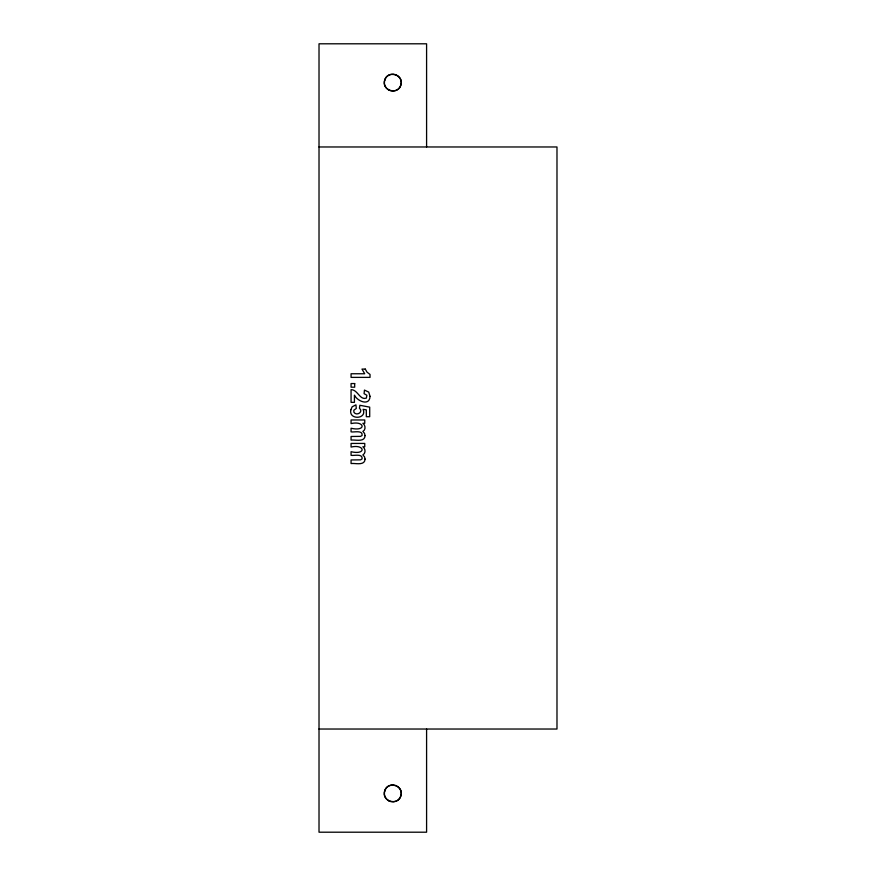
<?xml version="1.0" encoding="UTF-8"?>
<svg xmlns="http://www.w3.org/2000/svg" width="876" height="876" viewBox="0 0 876 876"><rect width="100%" height="100%" fill="white"/><g stroke="black" fill="none" stroke-linecap="round" stroke-linejoin="round"><path stroke-width="1.31" d="M319.017 146.971L556.983 146.971L556.983 729.029L319.017 729.029M426.59 146.971L426.59 43.8L319.017 43.8L319.017 832.2L426.59 832.2L426.59 729.029M350.838 409.837C348.44 420.294 367.427 419.33 363.102 409.322L366.31 409.88L366.31 416.713L369.705 416.713L369.705 407.143L359.872 405.281L359.445 408.227C363.879 411.786 356.455 416.549 353.882 412.169L353.827 410.187L356.302 408.457L355.93 404.843L352.152 406.814L350.838 409.837M370.033 396.357C369.606 406.53 357.211 401.142 354.43 395.153L354.43 402.347L351.068 402.347L351.068 389.656C357.627 389.47 359.905 400.606 366.387 398.065L366.869 395.251L364.087 393.685L364.449 390.083L368.741 392.109L370.033 396.357M365.062 435.613C364.843 442.621 355.174 439.456 351.068 440.102L351.068 436.478L360.573 436.379L362.106 435.471C362.96 429.798 353.86 432.481 351.068 431.868L351.068 428.244C366.54 431.868 364.964 420.403 351.068 423.59L351.068 419.976L364.755 419.976L364.755 423.305L362.883 423.305C365.533 425.156 365.96 429.798 362.883 431.441L364.525 433.39L365.062 435.613M365.062 459.079C364.843 466.076 355.174 462.922 351.068 463.557L351.068 459.944L360.573 459.845L362.106 458.925C362.96 453.253 353.86 455.936 351.068 455.323L351.068 451.709C366.54 455.334 364.964 443.858 351.068 447.056L351.068 443.431L364.755 443.431L364.755 446.771L362.883 446.771C365.533 448.621 365.96 453.264 362.883 454.907L364.525 456.845L365.062 459.079M384.619 80.417C381.41 90.797 398.536 95.385 400.945 84.797C404.154 74.416 387.028 69.828 384.619 80.417M384.619 791.203C381.41 801.584 398.536 806.172 400.945 795.583C404.154 785.203 387.028 780.615 384.619 791.203M365.259 369.081L361.974 369.081L364.712 373.756L351.068 373.756L351.068 377.381L370.033 377.381L370.033 374.435L367.011 372.158L365.259 369.081M354.692 383.557L351.068 383.557L351.068 387.181L354.692 387.181L354.692 383.557M388.561 800.719A8.453 8.453 0 0 0 401.23 793.393A8.453 8.453 0 0 0 388.561 786.079A8.453 8.453 0 0 0 388.561 800.719M388.561 89.921A8.453 8.453 0 0 0 401.23 82.607A8.453 8.453 0 0 0 388.561 75.281A8.453 8.453 0 0 0 388.561 89.921"/></g></svg>
